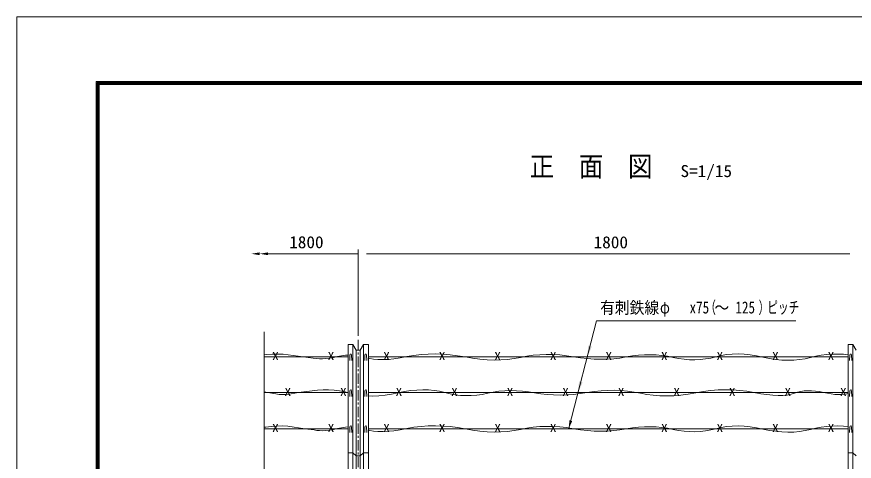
# Model space of a CAD drawing. Units: millimetres, scale not verified. Extents: x -4455 to 4455, y -3150 to 3150.
# Drawn here: x -4455 to -1440, y 1551 to 3150 of the extents above; entities that cross this region are included whole.
import ezdxf
from ezdxf.enums import TextEntityAlignment as Align

# ---------------------------------------------------------------- set-up
doc = ezdxf.new("R2010")
doc.units = ezdxf.units.MM
doc.header["$LTSCALE"] = 30
doc.linetypes.add('USER1', pattern=[2, 1.25, -0.25, 0.25, -0.25])
for name, color, linetype, lineweight in [('0-0_1部材', 3, 'Continuous', 18), ('0-1_6文字', 3, 'Continuous', 9), ('0-2_5寸法', 1, 'Continuous', 18), ('0-9_7詳細', 7, 'Continuous', 18), ('0-A_中心線', 1, 'USER1', 18), ('0-E_0', 3, 'Continuous', 18), ('1-0_D-TTL', 7, 'Continuous', 9)]:
    doc.layers.add(name, color=color, linetype=linetype, lineweight=lineweight)
doc.styles.add('ＭＳ ゴシック', font='')
doc.styles.get('ＭＳ ゴシック').set_extended_font_data('MS Gothic')

msp = doc.modelspace()

# ---------------------------------------------------------------- linework, layer by layer
at = {"layer": '0-0_1部材', "color": 4}
msp.add_line((-3563.77, 686.42), (-3563.77, 2016.16), dxfattribs=at)
at = {"layer": '0-0_1部材', "color": 7, "lineweight": 9}
for p, q in [((-3262.07, 1970.35), (-3262.07, -579.36)), ((-3244.57, 1970.35), (-3262.07, 1970.35)), ((-3233.07, 1950.35), (-3244.57, 1970.35)), ((-3189.07, 1970.35), (-3206.57, 1970.35)), ((-3189.07, 1970.35), (-3189.07, -579.36)), ((-1462.07, 1970.35), (-1462.07, -579.36)), ((-1444.57, 1970.35), (-1462.07, 1970.35)), ((-1433.07, 1950.35), (-1444.57, 1970.35)), ((-3262.07, 1580.64), (-3244.57, 1580.64)), ((-3233.07, 1569.92), (-3244.57, 1580.64)), ((-3233.07, 1569.92), (-3218.07, 1569.92)), ((-3218.07, 1569.92), (-3206.57, 1580.64)), ((-3206.57, 1580.64), (-3189.07, 1580.64)), ((-1462.07, 1580.64), (-1444.57, 1580.64)), ((-1433.07, 1569.92), (-1444.57, 1580.64))]:
    msp.add_line(p, q, dxfattribs=at)
at = {"layer": '0-0_1部材'}
for p, q in [((-3244.57, 1970.35), (-3244.57, -579.36)), ((-3206.57, 1970.35), (-3206.57, -579.36)), ((-1444.57, 1970.35), (-1444.57, -579.36)), ((-3233.07, 1950.35), (-3233.07, -579.36)), ((-3218.07, 1950.35), (-3218.07, -579.36))]:
    msp.add_line(p, q, dxfattribs=at)
at = {"layer": '0-0_1部材', "color": 1}
for p, q in [((-1478.6, 1935.8), (-1462.07, 1934.23)), ((-3563.77, 1926.64), (-3262.07, 1926.64)), ((-3189.07, 1926.64), (-1462.07, 1926.64)), ((-3563.77, 1797.79), (-3262.07, 1797.79)), ((-3189.07, 1797.79), (-1462.07, 1797.79)), ((-3563.77, 1667.88), (-3262.07, 1667.88)), ((-3189.07, 1667.88), (-1462.07, 1667.88)), ((-1478.6, 1677.05), (-1462.07, 1675.48))]:
    msp.add_line(p, q, dxfattribs=at)
at = {"layer": '0-0_1部材', "color": 7, "lineweight": 9}
msp.add_lwpolyline([(-3233.07, 1950.35), (-3218.07, 1950.35), (-3206.57, 1970.35)], dxfattribs=at)
at = {"layer": '0-0_1部材', "color": 1}
for points in [[(-3563.77, 1934.06), (-3555.79, 1935.05), (-3535.88, 1936.4), (-3515.78, 1936.65), (-3495.48, 1935.8), (-3423.5, 1926.64)], [(-3423.5, 1926.64), (-3388.24, 1921.77), (-3374.91, 1920.63), (-3364.65, 1919.73), (-3353.54, 1919.64), (-3341.56, 1920.34), (-3328.72, 1921.85), (-3315.03, 1924.16), (-3300.47, 1927.27), (-3285.72, 1930.3), (-3271.45, 1932.35), (-3262.07, 1933.08)], [(-3189.07, 1922.13), (-3183.82, 1920.52), (-3170.02, 1918), (-3154.47, 1916.64), (-3137.16, 1916.45), (-3118.1, 1917.42), (-3097.28, 1919.57), (-3074.7, 1922.87), (-3050.37, 1927.35), (-3025.03, 1931.76), (-2999.45, 1934.86), (-2973.62, 1936.65), (-2947.54, 1937.13), (-2921.21, 1936.31), (-2894.63, 1934.19), (-2867.8, 1930.75), (-2840.72, 1926.02), (-2813.8, 1921.27), (-2787.46, 1917.83), (-2761.7, 1915.68), (-2736.51, 1914.83), (-2711.9, 1915.28), (-2687.86, 1917.03), (-2664.39, 1920.07), (-2641.5, 1924.42), (-2618.74, 1928.82), (-2595.65, 1932.06), (-2572.23, 1934.12), (-2548.49, 1935), (-2524.43, 1934.72), (-2500.04, 1933.26), (-2475.33, 1930.62), (-2450.29, 1926.81), (-2425.27, 1922.96), (-2400.63, 1920.17), (-2376.37, 1918.46), (-2352.48, 1917.83), (-2328.96, 1918.26), (-2305.82, 1919.77), (-2283.06, 1922.36)], [(-2283.06, 1922.36), (-2260.67, 1926.02), (-2238.6, 1929.66), (-2216.82, 1932.21), (-2195.3, 1933.66), (-2174.06, 1934), (-2153.1, 1933.26), (-2132.41, 1931.41), (-2111.99, 1928.46), (-2091.85, 1924.42), (-2071.94, 1920.43), (-2052.2, 1917.68), (-2032.64, 1916.14), (-2013.25, 1915.83), (-1994.03, 1916.74), (-1974.99, 1918.87), (-1956.13, 1922.23), (-1937.44, 1926.81), (-1918.53, 1931.34), (-1898.99, 1934.53), (-1878.82, 1936.38), (-1858.03, 1936.9), (-1836.62, 1936.08), (-1814.58, 1933.93), (-1791.92, 1930.44), (-1768.63, 1925.62), (-1745.3, 1920.79), (-1722.52, 1917.3), (-1700.3, 1915.15), (-1678.62, 1914.33), (-1657.49, 1914.85), (-1636.92, 1916.7), (-1616.89, 1919.89), (-1597.41, 1924.42), (-1578.11, 1929.06), (-1558.61, 1932.61), (-1538.91, 1935.05), (-1519.01, 1936.4), (-1498.9, 1936.65), (-1478.6, 1935.8)], [(-3440.13, 1797.79), (-3466.83, 1793.48), (-3476.23, 1791.78), (-3486.48, 1790.88), (-3497.6, 1790.78), (-3509.58, 1791.49), (-3522.41, 1793), (-3536.11, 1795.31), (-3550.67, 1798.42), (-3563.77, 1801.11)], [(-3262.07, 1797.57), (-3273.03, 1800.21), (-3292.53, 1803.75), (-3312.23, 1806.2), (-3332.13, 1807.55), (-3352.23, 1807.8), (-3372.53, 1806.95), (-3440.13, 1797.79)], [(-3036.56, 1805.08), (-3059.22, 1801.59), (-3082.51, 1796.76), (-3105.84, 1791.94), (-3128.61, 1788.45), (-3150.84, 1786.3), (-3172.52, 1785.48), (-3189.07, 1785.88)], [(-2186.74, 1791.22), (-2209.63, 1795.56), (-2232.4, 1799.97), (-2255.49, 1803.21), (-2278.9, 1805.26), (-2302.64, 1806.15), (-2326.71, 1805.86), (-2351.1, 1804.4), (-2375.81, 1801.77), (-2400.85, 1797.96), (-2425.87, 1794.1), (-2450.51, 1791.32), (-2474.77, 1789.61), (-2498.66, 1788.97), (-2522.17, 1789.41), (-2545.31, 1790.92), (-2568.08, 1793.51), (-2590.47, 1797.16), (-2612.53, 1800.81), (-2634.32, 1803.35), (-2655.84, 1804.8), (-2677.07, 1805.15), (-2698.04, 1804.4), (-2718.73, 1802.56), (-2739.14, 1799.61), (-2759.28, 1795.56), (-2779.2, 1791.58), (-2798.94, 1788.82), (-2818.5, 1787.29), (-2837.89, 1786.98), (-2857.1, 1787.89), (-2876.14, 1790.02), (-2895.01, 1793.38), (-2913.7, 1797.96), (-2932.61, 1802.49), (-2952.15, 1805.68), (-2972.31, 1807.53), (-2993.1, 1808.05), (-3014.52, 1807.23), (-3036.56, 1805.08)], [(-1462.07, 1794.87), (-1466.83, 1793.48), (-1476.23, 1791.78), (-1486.48, 1790.88), (-1497.6, 1790.78), (-1509.58, 1791.49), (-1522.41, 1793), (-1536.11, 1795.31), (-1550.67, 1798.42), (-1565.42, 1801.45), (-1579.69, 1803.5), (-1593.48, 1804.58), (-1606.79, 1804.68), (-1619.63, 1803.81), (-1631.99, 1801.97), (-1643.87, 1799.15), (-1655.27, 1795.37), (-1667.31, 1791.67), (-1681.11, 1789.15), (-1696.66, 1787.79), (-1713.97, 1787.6), (-1733.04, 1788.57), (-1753.86, 1790.71), (-1776.44, 1794.02), (-1800.77, 1798.5), (-1826.1, 1802.9), (-1851.69, 1806), (-1877.52, 1807.8), (-1903.6, 1808.28), (-1929.93, 1807.46), (-1956.51, 1805.34), (-1983.34, 1801.9), (-2010.42, 1797.16), (-2037.33, 1792.42), (-2063.67, 1788.97), (-2089.44, 1786.83), (-2114.63, 1785.98), (-2139.24, 1786.43), (-2163.28, 1788.17), (-2186.74, 1791.22)], [(-3563.77, 1672.91), (-3558.61, 1673.85), (-3538.91, 1676.3), (-3519.01, 1677.65), (-3498.9, 1677.9), (-3478.6, 1677.05), (-3417.42, 1667.88)], [(-3417.42, 1667.88), (-3384.3, 1663.57), (-3374.91, 1661.87), (-3364.65, 1660.98), (-3353.54, 1660.88), (-3341.56, 1661.59), (-3328.72, 1663.09), (-3315.03, 1665.4), (-3300.47, 1668.52), (-3285.72, 1671.54), (-3271.45, 1673.59), (-3262.07, 1674.33)], [(-3189.07, 1663.38), (-3183.82, 1661.77), (-3170.02, 1659.24), (-3154.47, 1657.88), (-3137.16, 1657.69), (-3118.1, 1658.67), (-3097.28, 1660.81), (-3074.7, 1664.12), (-3050.37, 1668.59), (-3025.03, 1673), (-2999.45, 1676.1), (-2973.62, 1677.89), (-2947.54, 1678.38), (-2921.21, 1677.56), (-2894.63, 1675.43), (-2867.8, 1672), (-2840.72, 1667.26), (-2813.8, 1662.52), (-2787.46, 1659.07), (-2761.7, 1656.92), (-2736.51, 1656.07), (-2711.9, 1656.52), (-2687.86, 1658.27), (-2664.39, 1661.32), (-2641.5, 1665.66), (-2618.74, 1670.07), (-2595.65, 1673.3), (-2572.23, 1675.36), (-2548.49, 1676.25), (-2524.43, 1675.96), (-2500.04, 1674.5), (-2475.33, 1671.87), (-2450.29, 1668.06), (-2425.27, 1664.2), (-2400.63, 1661.42), (-2376.37, 1659.71), (-2352.48, 1659.07), (-2328.96, 1659.51), (-2305.82, 1661.02), (-2283.06, 1663.6)], [(-2283.06, 1663.6), (-2260.67, 1667.26), (-2238.6, 1670.9), (-2216.82, 1673.45), (-2195.3, 1674.9), (-2174.06, 1675.25), (-2153.1, 1674.5), (-2132.41, 1672.65), (-2111.99, 1669.71), (-2091.85, 1665.66), (-2071.94, 1661.68), (-2052.2, 1658.92), (-2032.64, 1657.38), (-2013.25, 1657.07), (-1994.03, 1657.98), (-1974.99, 1660.12), (-1956.13, 1663.48), (-1937.44, 1668.06), (-1918.53, 1672.58), (-1898.99, 1675.77), (-1878.82, 1677.63), (-1858.03, 1678.15), (-1836.62, 1677.33), (-1814.58, 1675.17), (-1791.92, 1671.68), (-1768.63, 1666.86), (-1745.3, 1662.03), (-1722.52, 1658.55), (-1700.3, 1656.39), (-1678.62, 1655.57), (-1657.49, 1656.09), (-1636.92, 1657.95), (-1616.89, 1661.14), (-1597.41, 1665.66), (-1578.11, 1670.31), (-1558.61, 1673.85), (-1538.91, 1676.3), (-1519.01, 1677.65), (-1498.9, 1677.9), (-1478.6, 1677.05)]]:
    msp.add_lwpolyline(points, dxfattribs=at)
at = {"layer": '0-1_6文字', "color": 7}
msp.add_lwpolyline([(-1649.73, 2055.53), (-2367.5, 2055.53), (-2467.17, 1669.82)], dxfattribs=at)
at = {"layer": '0-1_6文字', "color": 1}
for points in [[(-2384.34, 1963.7), (-2397.25, 1967.04), (-2400.81, 1926.64)], [(-2417.64, 1834.85), (-2430.55, 1838.18), (-2434.1, 1797.79)]]:
    msp.add_solid(points, dxfattribs=at)
at = {"layer": '0-1_6文字', "color": 7}
msp.add_solid([(-2467.67, 1667.88), (-2465.21, 1698.23), (-2455.12, 1695.63)], dxfattribs=at)
at = {"layer": '0-2_5寸法'}
msp.add_line((-3550.69, 2297.37), (-3225.57, 2297.37), dxfattribs=at)
for points in [[(-3580.69, 2302.37), (-3580.69, 2292.37), (-3610.69, 2297.37)], [(-3550.69, 2302.37), (-3550.69, 2292.37), (-3580.69, 2297.37)]]:
    msp.add_solid(points, dxfattribs=at)
at = {"layer": '0-9_7詳細', "color": 1}
for p, q in [((-3225.57, 2001.78), (-3225.57, 2312.37)), ((-3195.57, 2297.37), (-1455.57, 2297.37))]:
    msp.add_line(p, q, dxfattribs=at)
at = {"layer": '0-A_中心線'}
msp.add_line((-3225.57, 1987.19), (-3225.57, -612.9), dxfattribs=at)
at = {"layer": '0-E_0'}
for p, q in [((-3256.32, 1913.02), (-3255.57, 1933.52)), ((-3248.82, 1913.02), (-3249.57, 1933.52)), ((-3202.32, 1913.02), (-3201.57, 1933.52)), ((-3194.82, 1913.02), (-3195.57, 1933.52)), ((-1456.32, 1913.02), (-1455.57, 1933.52)), ((-1448.82, 1913.02), (-1449.57, 1933.52)), ((-3256.32, 1784.16), (-3255.57, 1804.66)), ((-3248.82, 1784.16), (-3249.57, 1804.66)), ((-3202.32, 1784.16), (-3201.57, 1804.66)), ((-3194.82, 1784.16), (-3195.57, 1804.66)), ((-1456.32, 1784.16), (-1455.57, 1804.66)), ((-1448.82, 1784.16), (-1449.57, 1804.66)), ((-3256.32, 1654.26), (-3255.57, 1674.76)), ((-3248.82, 1654.26), (-3249.57, 1674.76)), ((-3202.32, 1654.26), (-3201.57, 1674.76)), ((-3194.82, 1654.26), (-3195.57, 1674.76)), ((-1456.32, 1654.26), (-1455.57, 1674.76)), ((-1448.82, 1654.26), (-1449.57, 1674.76))]:
    msp.add_line(p, q, dxfattribs=at)
for centre in [(-3252.57, 1933.52), (-3198.57, 1933.52), (-1452.57, 1933.52), (-3252.57, 1804.66), (-3198.57, 1804.66), (-1452.57, 1804.66), (-3252.57, 1674.76), (-3198.57, 1674.76), (-1452.57, 1674.76)]:
    msp.add_arc(centre, 3, 0, 180, dxfattribs=at)
at = {"layer": '1-0_D-TTL', "color": 2, "lineweight": 18}
msp.add_lwpolyline([(-4454.91, 3150.19), (4454.79, 3150.19), (4454.79, -3150.24), (-4454.91, -3150.24)], close=True, dxfattribs=at)
at = {"layer": '1-0_D-TTL'}
for points in [[(-4168.53, 2916.84), (4168.4, 2916.84), (4168.4, -2916.89), (-4168.53, -2916.89)], [(-4165.88, 2914.19), (4165.75, 2914.19), (4165.75, -2914.24), (-4165.88, -2914.24)], [(-4163.22, 2911.54), (4163.1, 2911.54), (4163.1, -2911.59), (-4163.22, -2911.59)], [(-4160.57, 2908.88), (4160.45, 2908.88), (4160.45, -2908.94), (-4160.57, -2908.94)], [(-4157.92, 2906.23), (4157.8, 2906.23), (4157.8, -2906.28), (-4157.92, -2906.28)]]:
    msp.add_lwpolyline(points, close=True, dxfattribs=at)

# ---------------------------------------------------------------- texts
at = {"layer": '0-0_1部材', "color": 1, "style": 'ＭＳ ゴシック', "width": 1.2}
for p in [(-3535.39, 1906.36), (-3335.39, 1906.36), (-3135.39, 1906.36), (-2935.39, 1906.36), (-2735.39, 1906.36), (-2535.39, 1906.36), (-2335.39, 1906.36), (-2135.39, 1906.36), (-1935.39, 1906.36), (-1735.39, 1906.36), (-1535.39, 1906.36), (-3490.88, 1777.51), (-3290.88, 1777.51), (-3090.88, 1777.51), (-2890.88, 1777.51), (-2690.88, 1777.51), (-2490.88, 1777.51), (-2290.88, 1777.51), (-2090.88, 1777.51), (-1890.88, 1777.51), (-1690.88, 1777.51), (-1490.88, 1777.51), (-3535.39, 1647.61), (-3335.39, 1647.61), (-3135.39, 1647.61), (-2935.39, 1647.61), (-2735.39, 1647.61), (-2535.39, 1647.61), (-2335.39, 1647.61), (-2135.39, 1647.61), (-1935.39, 1647.61), (-1735.39, 1647.61), (-1535.39, 1647.61)]:
    msp.add_text('X', height=28.81, dxfattribs=at).set_placement(p, align=Align.BOTTOM_LEFT)
at = {"layer": '0-1_6文字', "color": 7, "style": 'ＭＳ ゴシック', "width": 0.9}
msp.add_text('正\u3000面\u3000図', height=72.14, dxfattribs=at).set_placement((-2608.55, 2553.78), align=Align.BOTTOM_LEFT)
at = {"layer": '0-1_6文字', "style": 'ＭＳ ゴシック'}
for s, height, width, p in [('S=1/15', 43.33, 1.05, (-2065.35, 2560.34)), ('有刺鉄線', 43.33, 0.9, (-2354.72, 2068.99)), ('φ   x75 \u3000 125', 43.3, 0.8, (-2139.14, 2069.63)), ('（\u3000\u3000\u3000\u3000）', 43.33, 0.65, (-1976.16, 2069.63)), ('～', 43.33, 0.9, (-1943.16, 2068.99)), ('ピッチ', 43.33, 0.65, (-1752.88, 2069.63))]:
    msp.add_text(s, height=height, dxfattribs=dict(at, width=width)).set_placement(p, align=Align.BOTTOM_LEFT)
at = {"layer": '0-2_5寸法', "color": 3, "style": 'ＭＳ ゴシック', "width": 1.05}
msp.add_text('1800', height=43.33, dxfattribs=at).set_placement((-3474.04, 2304.46), align=Align.BOTTOM_LEFT)
at = {"layer": '0-9_7詳細', "color": 3, "style": 'ＭＳ ゴシック', "width": 1.05}
msp.add_text('1800', height=43.33, dxfattribs=at).set_placement((-2378.07, 2304.04), align=Align.BOTTOM_LEFT)

doc.saveas('drawing.dxf')
